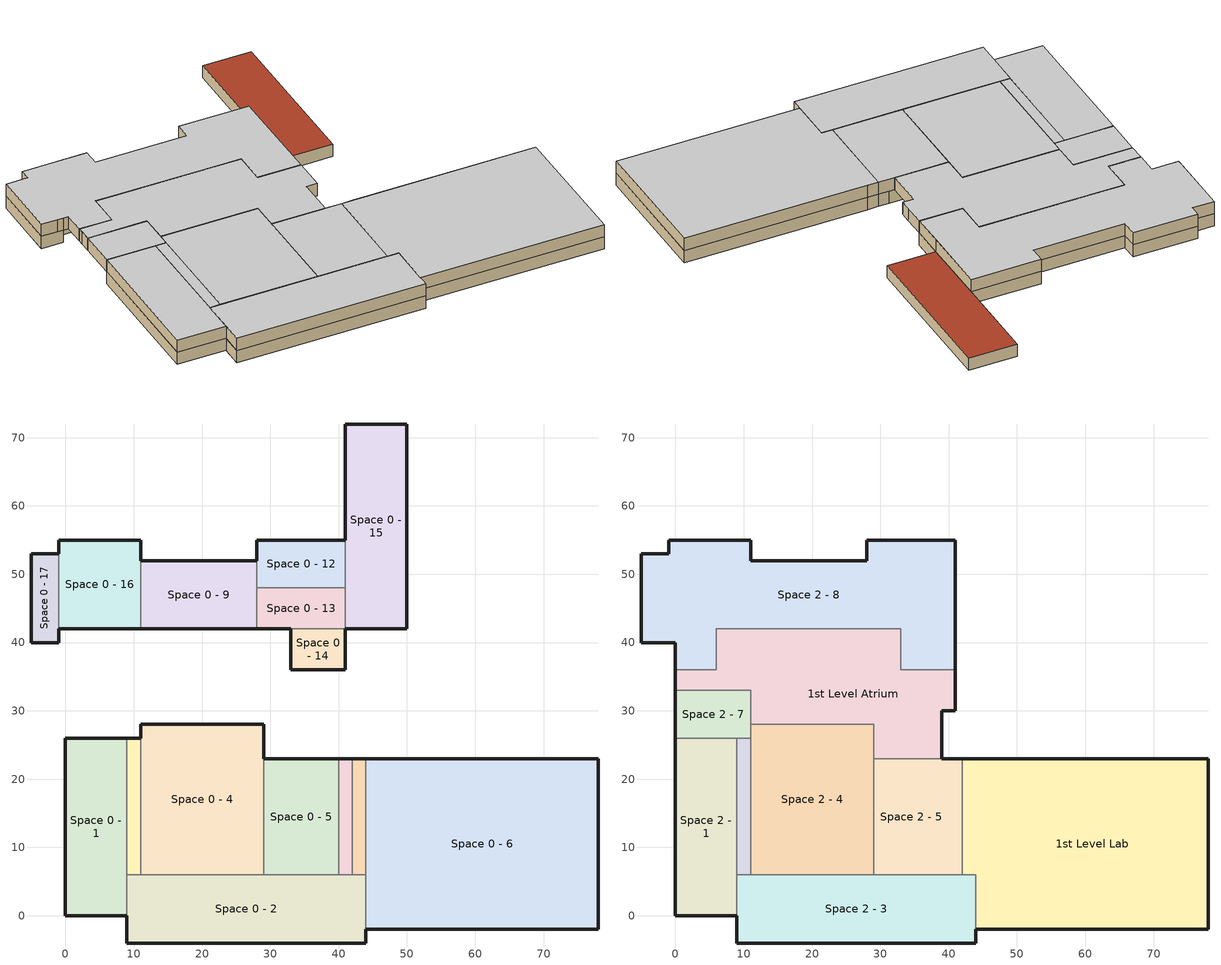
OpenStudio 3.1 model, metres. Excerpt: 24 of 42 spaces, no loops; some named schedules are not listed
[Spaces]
Space 0 - 14
 floor ground: 41,42 41,36 33,36 33,42 z0
 wall outside: 33,42 33,36 41,36 41,42 z0:2.44
 wall to Space 0 - 13: 41,42 33,42 z0:2.44
Space 0 - 1
 floor ground: 0,0 0,26 9,26 9,0 z0
 wall outside: 9,26 0,26 0,0 9,0 z0:2.44
 wall to Space 0 - 3: 9,6 9,26 z0:2.44
 wall to Space 0 - 2: 9,0 9,6 z0:2.44
Space 0 - 12
 floor ground: 28,48 28,55 41,55 41,48 z0
 wall outside: 41,55 28,55 28,52 z0:2.44
 wall to Space 0 - 15: 41,48 41,55 z0:2.44
 wall to Space 0 - 13: 28,48 41,48 z0:2.44
 wall to Space 0 - 9: 28,52 28,48 z0:2.44
Space 0 - 13
 floor ground: 28,42 28,48 41,48 41,42 z0
 wall outside: 28,42 33,42 z0:2.44
 wall to Space 0 - 9: 28,48 28,42 z0:2.44
 wall to Space 0 - 15: 41,42 41,48 z0:2.44
Space 0 - 15
 floor ground: 41,42 41,72 50,72 50,42 z0
 wall outside: 41,42 50,42 50,72 41,72 41,55 z0:2.44
 roof outside: 41,72 41,42 50,42 50,72 z2.44
Space 0 - 3
 floor ground: 9,6 9,26 11,26 11,6 z0
 wall outside: 11,26 9,26 z0:2.44
 wall to Space 0 - 4: 11,6 11,26 z0:2.44
 wall to Space 0 - 2: 9,6 11,6 z0:2.44
Space 0 - 16
 floor ground: -1,42 -1,55 11,55 11,42 z0
 wall outside: 11,52 11,55 -1,55 -1,53 / -1,42 11,42 z0:2.44
 wall to Space 0 - 17: -1,53 -1,42 z0:2.44
 wall to Space 0 - 9: 11,42 11,52 z0:2.44
Space 0 - 2
 floor ground: 9,-4 9,6 44,6 44,-4 z0
 wall outside: 9,0 9,-4 44,-4 44,-2 z0:2.44
 wall to Space 0 - 8: 44,6 42,6 z0:2.44
 wall to Space 0 - 6: 44,-2 44,6 z0:2.44
 wall to Space 0 - 7: 42,6 40,6 z0:2.44
 wall to Space 0 - 4: 29,6 11,6 z0:2.44
 wall to Space 0 - 5: 40,6 29,6 z0:2.44
Space 0 - 8
 floor ground: 44,23 44,6 42,6 42,23 z0
 wall outside: 44,23 42,23 z0:2.44
 wall to Space 0 - 6: 44,6 44,23 z0:2.44
 wall to Space 0 - 7: 42,23 42,6 z0:2.44
Space 0 - 17
 floor ground: -5,40 -5,53 -1,53 -1,40 z0
 wall outside: -1,53 -5,53 -5,40 -1,40 -1,42 z0:2.44
Space 0 - 4
 floor ground: 11,6 11,28 29,28 29,6 z0
 wall outside: 29,23 29,28 12,28 11,28 11,26 z0:2.44
 wall to Space 0 - 5: 29,6 29,23 z0:2.44
Space 0 - 5
 floor ground: 40,23 40,6 29,6 29,23 z0
 wall outside: 40,23 29,23 z0:2.44
 wall to Space 0 - 7: 40,6 40,23 z0:2.44
Space 0 - 6
 floor ground: 44,-2 44,23 78,23 78,-2 z0
 wall outside: 44,-2 78,-2 78,23 44,23 z0:2.44
Space 0 - 7
 floor ground: 42,23 42,6 40,6 40,23 z0
 wall outside: 42,23 40,23 z0:2.44
Space 0 - 9
 floor ground: 11,42 11,52 28,52 28,42 z0
 wall outside: 11,42 12,42 28,42 / 28,52 11,52 z0:2.44
1st Level Lab
 floor to Space 0 - 6: 78,23 78,-2 44,-2 44,23 z2.44
 floor to Space 0 - 8: 44,23 44,6 42,6 42,23 z2.44
 wall outside: 44,-2 78,-2 78,23 44,23 42,23 z2.44:4.88
 wall to Space 2 - 3: 42,6 44,6 44,-2 z2.44:4.88
 wall to Space 2 - 5: 42,23 42,6 z2.44:4.88
 ceiling to Space 3 - 5: 42,23 42,6 44,6 44,-2 78,-2 78,23 z4.88
Space 2 - 3
 floor to Space 0 - 2: 9,-4 9,6 44,6 44,-4 z2.44
 wall outside: 9,0 9,-4 44,-4 44,-2 z2.44:4.88
 wall to Space 2 - 5: 42,6 29,6 z2.44:4.88
 wall to Space 2 - 4: 29,6 11,6 z2.44:4.88
 wall to Space 2 - 1: 9,6 9,0 z2.44:4.88
 wall to Space 2 - 2: 11,6 9,6 z2.44:4.88
 ceiling to Space 3 - 2: 9,6 9,-4 44,-4 44,6 z4.88
Space 2 - 1
 floor to Space 0 - 1: 0,0 0,26 9,26 9,0 z2.44
 wall outside: 0,26 0,0 9,0 z2.44:4.88
 wall to Space 2 - 2: 9,6 9,26 z2.44:4.88
 wall to Space 2 - 7: 9,26 2,26 0,26 z2.44:4.88
 ceiling to Space 3 - 1: 0,26 0,0 9,0 9,26 z4.88
Space 2 - 4
 floor to Space 0 - 4: 11,6 11,28 29,28 29,6 z2.44
 wall to Space 2 - 7: 11,28 11,26 z2.44:4.88
 wall to Space 2 - 2: 11,26 11,6 z2.44:4.88
 wall to 1st Level Atrium: 29,23 29,28 11,28 z2.44:4.88
 wall to Space 2 - 5: 29,6 29,23 z2.44:4.88
 ceiling to Space 3 - 6: 11,28 11,6 29,6 29,28 z4.88
Space 2 - 2
 floor to Space 0 - 3: 9,6 9,26 11,26 11,6 z2.44
 wall to Space 2 - 7: 11,26 9,26 z2.44:4.88
 ceiling to Space 3 - 3: 11,6 11,26 9,26 9,6 z4.88
Space 2 - 5
 floor to Space 0 - 5: 40,23 40,6 29,6 29,23 z2.44
 floor to Space 0 - 7: 42,23 42,6 40,6 40,23 z2.44
 wall outside: 42,23 39,23 z2.44:4.88
 wall to 1st Level Atrium: 39,23 38,23 29,23 z2.44:4.88
 ceiling to Space 3 - 4: 29,23 29,6 42,6 42,23 z4.88
Space 2 - 7
 floor ground: 0,26 0,33 11,33 11,26 z2.44
 wall outside: 0,33 0,26 z2.44:4.88
 wall to 1st Level Atrium: 11,28 11,33 2,33 0,33 z2.44:4.88
 ceiling to Space 3 - 7: 0,33 0,26 11,26 11,33 z4.88
Space 2 - 8
 floor to Space 0 - 13: 41,48 41,42 28,42 28,48 z2.44
 floor to Space 0 - 14: 41,42 41,36 33,36 33,42 z2.44
 floor to Space 0 - 9: 28,52 28,42 11,42 11,52 z2.44
 floor to Space 0 - 16: 11,55 11,42 -1,42 -1,55 z2.44
 floor to Space 0 - 17: -1,53 -1,40 -5,40 -5,53 z2.44
 floor ground: 6,42 6,36 0,36 0,40 -1,40 -1,42 z2.44
 floor to Space 0 - 12: 41,55 41,48 28,48 28,55 z2.44
 wall outside: 41,36 41,42 41,55 28,55 28,52 11,52 11,55 -1,55 -1,53 -5,53 -5,40 -2,40 -1,40 0,40 0,36 z2.44:4.88
 wall to 1st Level Atrium: 0,36 2,36 3,36 6,36 6,42 11,42 28,42 33,42 33,36 41,36 z2.44:4.88
 ceiling to Space 3 - 9: -1,55 -1,53 -5,53 -5,40 0,40 0,36 6,36 6,42 33,42 33,36 41,36 41,55 28,55 28,52 11,52 11,55 z4.88
1st Level Atrium
 floor ground: 29,23 29,28 11,28 11,33 0,33 0,36 6,36 6,42 33,42 33,36 41,36 41,30 39,30 39,23 z2.44
 wall outside: 39,23 39,30 41,30 41,32 41,36 / 0,36 0,35 0,33 z2.44:4.88
 ceiling to 2nd Level Atrium: 6,42 6,36 0,36 0,33 11,33 11,28 29,28 29,23 39,23 39,30 41,30 41,36 33,36 33,42 z4.88
[Site]
BROOMFIELD-JEFFCO: Latitude {deg}=39.91; Longitude {deg}=-105.12; Time Zone {hr}=-7; Elevation {m}=1728
[ClimateZones]
Climate Zone Value 1=5B; Climate Zone Institution Name 2=CEC; Climate Zone Document Name 2=California Climate Zone Descriptions; Climate Zone Document Year 2=1995
[Building]
Coolbaugh Hall: Space Type=Classroom; Standards Building Type=SecondarySchool
[SizingPeriod:DesignDay] Barometric Pressure {Pa}=81198; Sky Clearness=0; Rain Indicator=0; Snow Indicator=0; Day of Month=21; Daylight Saving Time Indicator=0; Humidity Indicating Type=Wetbulb; Dry-Bulb Temperature Range Modifier Type=DefaultMultipliers
Name | Maximum Dry-Bulb Temperature {C} | Daily Dry-Bulb Temperature Range {deltaC} | Humidity Indicating Conditions at Maximum Dry-Bulb | Wind Speed {m/s} | Wind Direction {deg} | Month | Day Type | Solar Model Indicator | ASHRAE Taub | ASHRAE Taud
Denver Centennial  Golden   N Ann Htg 99.6% Condns DB | -12.2222 | 0 | -18.8 | 3 | 340 | 12 | WinterDesignDay | ASHRAEClearSky
Denver Centennial  Golden   N Ann Clg .4% Condns DB=>MWB | 33 | 15.2 | 15.7 | 4.9 | 0 | 7 | SummerDesignDay | ASHRAETau | 0.424 | 2.025
[DefaultConstructionSet]
SecSchl - ASHRAE 169-2006-5B: Default Exterior Surface Constructions=Default Surface Constructions 778; Default Interior Surface Constructions=Default Surface Constructions 779; Default Ground Contact Surface Constructions=Default Surface Constructions 780; Default Exterior SubSurface Constructions=Default Sub Surface Constructions 519; Default Interior SubSurface Constructions=Default Sub Surface Constructions 520; Interior Partition Construction=Typical Interior Partition
[Construction]
Typical Interior Partition; Typical Interior Door: G05 25mm wood
Typical Insulated Exterior Mass Floor: 4 in. Normalweight Concrete Floor, Typical Carpet Pad
Typical Insulated Steel Framed Exterior Wall R-6.21 12: 25mm Stucco, 5/8 in. Gypsum Board, Typical Insulation R-4.03 12, 5/8 in. Gypsum Board
Typical IEAD Roof: Roof Membrane, Typical Insulation R-1.96 1, Metal Roof Surface
Typical Interior Floor: 100mm Normalweight concrete floor, CP02 CARPET PAD 1
Typical Interior Wall: G01 13mm gypsum board, G01 13mm gypsum board
Typical Interior Ceiling: CP02 CARPET PAD 1, 100mm Normalweight concrete floor
ext-slab-mass: HW CONCRETE, CP02 CARPET PAD 1
Typical Insulated Basement Mass Wall: 8 in. Concrete Block Basement Wall
U 0.62 SHGC 0.41 Simple Glazing Window U-0.62 SHGC 0.41 236: U 0.62 SHGC 0.41 Simple Glazing U-1.31 SHGC 0.41 236
U 0.62 SHGC 0.41 Simple Glazing Window U-0.62 SHGC 0.41 237: U 0.62 SHGC 0.41 Simple Glazing U-1.31 SHGC 0.41 237
Typical Insulated Metal Door: F08 Metal surface, Typical Insulation R-2.17 1
Typical Overhead Door: Typical Insulation R-2.17 1
Typical Interior Window: Clear 3mm 1
[Material]
Name | Roughness | Thickness {m} | Conductivity {W/m-K} | Density {kg/m3} | Specific Heat {J/kg-K} | Thermal Absorptance | Solar Absorptance | Visible Absorptance
G05 25mm wood | MediumSmooth | 0.0254 | 0.15 | 608 | 1630 | 0.9 | 0.5 | 0.5
4 in. Normalweight Concrete Floor | MediumRough | 0.1016 | 2.31 | 2322 | 832 | 0.9 | 0.7 | 0.7
25mm Stucco | Smooth | 0.0254 | 0.72 | 1856 | 840 | 0.9 | 0.7 | 0.7
5/8 in. Gypsum Board | MediumSmooth | 0.0159 | 0.16 | 800 | 1090 | 0.9 | 0.7 | 0.7
Roof Membrane | VeryRough | 0.0095 | 0.16 | 1121.29 | 1460 | 0.9 | 0.7 | 0.7
Metal Roof Surface; F08 Metal surface | Smooth | 0.0008 | 45.28 | 7824 | 500 | 0.9 | 0.7 | 0.7
100mm Normalweight concrete floor | MediumRough | 0.1016 | 2.31045 | 2322 | 832.557 |  | 0 | 0
G01 13mm gypsum board | Smooth | 0.0127 | 0.160031 | 800.001 | 1090.73 | 0.9 | 0.7 | 0.5
HW CONCRETE | Rough | 0.1016 | 1.31125 | 2240 | 837.36 | 0.9 | 0.7 | 0.7
8 in. Concrete Block Basement Wall | MediumRough | 0.2032 | 1.326 | 1842 | 912 | 0.9 | 0.7 | 0.7
[Material:NoMass] Roughness=Smooth; Thermal Absorptance=0.9; Solar Absorptance=0.7
Name | Thermal Resistance {m2-K/W} | Visible Absorptance
Typical Carpet Pad; CP02 CARPET PAD 1 | 0.21648 | 0.8
Typical Insulation R-4.03 12 | 0.710131 | 0.7
Typical Insulation R-1.96 1 | 0.34506 | 0.7
Typical Insulation R-2.17 1 | 0.381975 | 0.7
[WindowMaterial:SimpleGlazingSystem] U-Factor {W/m2-K}=3.52052; Solar Heat Gain Coefficient=0.41; Visible Transmittance=0.32
U 0.62 SHGC 0.41 Simple Glazing U-1.31 SHGC 0.41 236; U 0.62 SHGC 0.41 Simple Glazing U-1.31 SHGC 0.41 237
[WindowMaterial:Glazing]
Clear 3mm 1: Optical Data Type=SpectralAverage; Thickness {m}=0.002; Solar Transmittance at Normal Incidence=0.837; Front Side Solar Reflectance at Normal Incidence=0.075; Back Side Solar Reflectance at Normal Incidence=0.075; Visible Transmittance at Normal Incidence=0.898; Front Side Visible Reflectance at Normal Incidence=0.081; Back Side Visible Reflectance at Normal Incidence=0.081; Infrared Transmittance at Normal Incidence=0; Front Side Infrared Hemispherical Emissivity=0.84; Back Side Infrared Hemispherical Emissivity=0.84; Conductivity {W/m-K}=0.9; Dirt Correction Factor for Solar and Visible Transmittance=1; Solar Diffusing=No
[DefaultSurfaceConstructions]
Name | Floor Construction | Wall Construction | Roof Ceiling Construction
Default Surface Constructions 778 | Typical Insulated Exterior Mass Floor | Typical Insulated Steel Framed Exterior Wall R-6.21 12 | Typical IEAD Roof
Default Surface Constructions 779 | Typical Interior Floor | Typical Interior Wall | Typical Interior Ceiling
Default Surface Constructions 780 | ext-slab-mass | Typical Insulated Basement Mass Wall
[DefaultSubSurfaceConstructions]
Name | Fixed Window Construction | Operable Window Construction | Door Construction | Overhead Door Construction | Tubular Daylight Dome Construction | Tubular Daylight Diffuser Construction
Default Sub Surface Constructions 519 | U 0.62 SHGC 0.41 Simple Glazing Window U-0.62 SHGC 0.41 236 | U 0.62 SHGC 0.41 Simple Glazing Window U-0.62 SHGC 0.41 237 | Typical Insulated Metal Door | Typical Overhead Door | Typical Interior Window | Typical Interior Window
Default Sub Surface Constructions 520 | Typical Interior Window | Typical Interior Window | Typical Interior Door
[SpaceType]
Name | Default Schedule Set | Design Specification Outdoor Air Object | Standards Building Type | Standards Space Type
Classroom | SecondarySchool Classroom Schedule Set | SecondarySchool Classroom Ventilation | SecondarySchool | Classroom
Auditorium | SecondarySchool Auditorium Schedule Set | SecondarySchool Auditorium Ventilation | SecondarySchool | Auditorium
Office | SecondarySchool Office Schedule Set | SecondarySchool Office Ventilation | SecondarySchool | Office
Mechanical | SecondarySchool Mechanical Schedule Set | SecondarySchool Mechanical Ventilation | SecondarySchool | Mechanical
Corridor | SecondarySchool Corridor Schedule Set | SecondarySchool Corridor Ventilation | SecondarySchool | Corridor
Lab | Hospital Lab Schedule Set | Hospital Lab Ventilation | Hospital | Lab
[DefaultScheduleSet] Lighting Schedule=SecondarySchool Bldg Light
Name | Hours of Operation Schedule | Number of People Schedule | People Activity Level Schedule | Electric Equipment Schedule | Infiltration Schedule
SecondarySchool Classroom Schedule Set | Always On 3 | SecondarySchool Bldg Occ | SecondarySchool Activity | SecondarySchool Bldg Equip | SecondarySchool Infil
SecondarySchool Auditorium Schedule Set | Always On 4 | SecondarySchool Auditorium Occ | SecondarySchool Activity | SecondarySchool Bldg Equip | SecondarySchool Infil
SecondarySchool Office Schedule Set | Always On 1 | SecondarySchool Office Occ | SecondarySchool Activity | SecondarySchool Bldg Equip | SecondarySchool Infil
SecondarySchool Mechanical Schedule Set | Always On | SecondarySchool Bldg Occ | SecondarySchool Activity | SecondarySchool Bldg Equip | SecondarySchool Infil
SecondarySchool Corridor Schedule Set |  | SecondarySchool Bldg Occ | SecondarySchool Activity | SecondarySchool Bldg Equip | SecondarySchool Infil
Hospital Lab Schedule Set | Always On 7 | SecondarySchool Bldg Light | Hospital Activity | Hospital Admin Equipment | Hospital Infil Quarter On
[DesignSpecification:OutdoorAir] Outdoor Air Method=Sum
Name | Outdoor Air Flow per Person {m3/s-person} | Outdoor Air Flow per Floor Area {m3/s-m2}
SecondarySchool Classroom Ventilation | 0.00799951
SecondarySchool Auditorium Ventilation | 0.00707921
SecondarySchool Office Ventilation | 0.00943895
SecondarySchool Mechanical Ventilation |  | 0.000254
SecondarySchool Corridor Ventilation |  | 0.000508
Hospital Lab Ventilation |  | 0.00762
[People] Work Efficiency Schedule=Work Efficiency Schedule; Clothing Insulation Schedule=Clothing Schedule; Air Velocity Schedule=Air Velocity Schedule; Multiplier=1
Name | People Definition | Space or SpaceType
SecondarySchool Classroom People | Classroom People Definition | Classroom
SecondarySchool Auditorium People | Auditorium People Definition | Auditorium
SecondarySchool Office People | Office People Definition | Office
SecondarySchool Mechanical People | Mechanical People Definition | Mechanical
SecondarySchool Corridor People | Corridor People Definition | Corridor
Hospital Lab People | Lab People Definition | Lab
[People:Definition] Number of People Calculation Method=People/Area; Fraction Radiant=0.3
Name | People per Space Floor Area {person/m2}
Classroom People Definition | 0.249938
Auditorium People Definition | 1.02
Office People Definition | 0.0500522
Mechanical People Definition | 0.0100104
Corridor People Definition | 0.100212
Lab People Definition | 0.161459
[Lights] Fraction Replaceable=1
Name | Lights Definition | Space or SpaceType
SecondarySchool Classroom Lights | Classroom Lights Definition | Classroom
SecondarySchool Auditorium Lights | Auditorium Lights Definition | Auditorium
SecondarySchool Office Lights | Office Lights Definition | Office
SecondarySchool Mechanical Lights | Mechanical Lights Definition | Mechanical
SecondarySchool Corridor Lights | Corridor Lights Definition | Corridor
Hospital Lab Lights | Lab Lights Definition | Lab
[Lights:Definition] Design Level Calculation Method=Watts/Area; Fraction Visible=0.2
Name | Watts per Space Floor Area {W/m2} | Fraction Radiant
Classroom Lights Definition; Office Lights Definition | 12.3785 | 0.37
Auditorium Lights Definition | 16.1459 | 0.37
Mechanical Lights Definition; Corridor Lights Definition | 9.68752 | 0.37
Lab Lights Definition | 16.1459 | 0.7
[ElectricEquipment]
Name | Electric Equipment Definition | Space or SpaceType
SecondarySchool Classroom Elec Equip | Classroom Elec Equip Definition | Classroom
SecondarySchool Auditorium Elec Equip | Auditorium Elec Equip Definition | Auditorium
SecondarySchool Office Elec Equip | Office Elec Equip Definition | Office
SecondarySchool Mechanical Elec Equip | Mechanical Elec Equip Definition | Mechanical
SecondarySchool Corridor Elec Equip | Corridor Elec Equip Definition | Corridor
Hospital Lab Elec Equip | Lab Elec Equip Definition | Lab
[ElectricEquipment:Definition] Design Level Calculation Method=Watts/Area; Fraction Radiant=0.5
Name | Watts per Space Floor Area {W/m2}
Classroom Elec Equip Definition | 12.3785
Auditorium Elec Equip Definition; Office Elec Equip Definition | 10.7639
Mechanical Elec Equip Definition; Lab Elec Equip Definition | 26.9098
Corridor Elec Equip Definition | 4.84376
[SpaceInfiltration:DesignFlowRate] Design Flow Rate Calculation Method=Flow/ExteriorWallArea; Flow per Exterior Surface Area {m3/s-m2}=0.00113386
Name | Space or SpaceType
SecondarySchool Classroom Infiltration | Classroom
SecondarySchool Auditorium Infiltration | Auditorium
SecondarySchool Office Infiltration | Office
SecondarySchool Mechanical Infiltration | Mechanical
SecondarySchool Corridor Infiltration | Corridor
Hospital Lab Infiltration | Lab
[Space] Default Construction Set=SecSchl - ASHRAE 169-2006-5B
Name | Space Type | Building Story | Thermal Zone | Default Schedule Set
Space 0 - 14; Space 0 - 12; Space 0 - 13; Space 0 - 15; Space 0 - 16; Space 0 - 17; Space 0 - 9 | Office | Basement | Offices Basement
Space 0 - 1; Space 0 - 3; Space 0 - 2; Space 0 - 8; Space 0 - 4; Space 0 - 5; Space 0 - 6; Space 0 - 7 | Mechanical | Basement | Basement Mechanical
1st Level Lab | Lab | Story 1 | Labs 1st Level | Hospital Lab Schedule Set
Space 2 - 3; Space 2 - 5 | Classroom | Story 1 | Classrooms 1st Level
Space 2 - 1; Space 2 - 7 | Office | Story 1 | Classrooms 1st Level
Space 2 - 4 | Auditorium | Story 1 | Auditorium 1st Level
Space 2 - 2 | Corridor | Story 1 | Classrooms 1st Level
Space 2 - 8 | Office | Story 1 | Offices 1st Level
1st Level Atrium | Corridor | Story 1 | Atrium
[ThermalZone] Use Ideal Air Loads=No
Name | Multiplier | Thermostat
Offices Basement | 1 | Thermostat Setpoint Dual Setpoint 1
Classrooms 1st Level | 1 | Thermostat Setpoint Dual Setpoint 4
Basement Mechanical | 1 | Thermostat Setpoint Dual Setpoint 6
Labs 1st Level | 1 | Thermostat Setpoint Dual Setpoint 5
Atrium | 1 | Thermostat Setpoint Dual Setpoint 2
Auditorium 1st Level |  | Thermostat Setpoint Dual Setpoint 7
Offices 1st Level |  | Thermostat Setpoint Dual Setpoint 9
[BuildingStory] Nominal Floor to Floor Height {m}=2.4384; Nominal Floor to Ceiling Height {m}=2.4384
Name | Nominal Z Coordinate {m}
Basement | 0
Story 1 | 2.4384
[ThermostatSetpoint:DualSetpoint]
Name | Heating Setpoint Temperature Schedule | Cooling Setpoint Temperature Schedule
Thermostat Setpoint Dual Setpoint 1; Thermostat Setpoint Dual Setpoint 2; Thermostat Setpoint Dual Setpoint 4; Thermostat Setpoint Dual Setpoint 6; Thermostat Setpoint Dual Setpoint 7; Thermostat Setpoint Dual Setpoint 9 | SecondarySchool HtgSetp | SecondarySchool ClgSetp
Thermostat Setpoint Dual Setpoint 5 | Hospital Bldg HtgSetp | Hospital Bldg ClgSetp
[Sizing:System] Type of Load to Size On=Sensible; Design Outdoor Air Flow Rate {m3/s}=Autosize; Central Heating Maximum System Air Flow Ratio=0.3; Preheat Design Temperature {C}=7; Preheat Design Humidity Ratio {kg-H2O/kg-Air}=0.008; Precool Design Temperature {C}=12.8; Precool Design Humidity Ratio {kg-H2O/kg-Air}=0.008; Central Cooling Design Supply Air Temperature {C}=12.8; Central Heating Design Supply Air Temperature {C}=12.8; Sizing Option=NonCoincident; 100% Outdoor Air in Cooling=Yes; 100% Outdoor Air in Heating=Yes; Central Cooling Design Supply Air Humidity Ratio {kg-H2O/kg-Air}=0.0085; Central Heating Design Supply Air Humidity Ratio {kg-H2O/kg-Air}=0.008; Cooling Design Air Flow Method=DesignDay; Cooling Design Air Flow Rate {m3/s}=0; Heating Design Air Flow Method=DesignDay; Heating Design Air Flow Rate {m3/s}=0; System Outdoor Air Method=ZoneSum; Zone Maximum Outdoor Air Fraction=1; Cooling Supply Air Flow Rate Per Floor Area {m3/s-m2}=0.00996765; Cooling Fraction of Autosized Cooling Supply Air Flow Rate=1; Cooling Supply Air Flow Rate Per Unit Cooling Capacity {m3/s-W}=3.94755e-05; Heating Supply Air Flow Rate Per Floor Area {m3/s-m2}=0.00996765; Heating Fraction of Autosized Heating Supply Air Flow Rate=1; Heating Fraction of Autosized Cooling Supply Air Flow Rate=1; Heating Supply Air Flow Rate Per Unit Heating Capacity {m3/s-W}=3.15882e-05; Cooling Design Capacity Method=CoolingDesignCapacity; Cooling Design Capacity {W}=autosize; Cooling Design Capacity Per Floor Area {W/m2}=234.7; Fraction of Autosized Cooling Design Capacity=1; Heating Design Capacity Method=HeatingDesignCapacity; Heating Design Capacity {W}=autosize; Heating Design Capacity Per Floor Area {W/m2}=157; Fraction of Autosized Heating Design Capacity=1; Central Cooling Capacity Control Method=OnOff
; ; ; ; 
[WaterUse:Equipment:Definition]
Water Fixture Definition: Peak Flow Rate {m3/s}=6.31e-05; Target Temperature Schedule=Water Temperature
[WaterUse:Connections]
Water Use Connection: Water Use Equipment Name 1=Water Fixture; Water Use Equipment Name 2=Water Fixture 1; Water Use Equipment Name 3=Water Fixture 2; Water Use Equipment Name 4=Water Fixture 3
[WaterUse:Equipment] Water Use Equipment Definition=Water Fixture Definition
Water Fixture; Water Fixture 1; Water Fixture 2; Water Fixture 3
[Schedule:Ruleset]
Name | Default Day Schedule | Summer Design Day Schedule | Winter Design Day Schedule
SecondarySchool Bldg Occ | SecondarySchool Bldg Occ Default | SecondarySchool Bldg Occ Summer Design Day | SecondarySchool Bldg Occ Winter Design Day
SecondarySchool Activity | SecondarySchool Activity Default | SecondarySchool Activity Summer Design Day | SecondarySchool Activity Winter Design Day
SecondarySchool Bldg Light | SecondarySchool Bldg Light Default | SecondarySchool Bldg Light Summer Design Day | SecondarySchool Bldg Light Winter Design Day
SecondarySchool Bldg Equip | SecondarySchool Bldg Equip Default | SecondarySchool Bldg Equip Summer Design Day | SecondarySchool Bldg Equip Winter Design Day
SecondarySchool Infil | SecondarySchool Infil Default | SecondarySchool Infil Summer Design Day | SecondarySchool Infil Winter Design Day
Work Efficiency Schedule | Work Efficiency Schedule Default
Clothing Schedule | Clothing Schedule Default Winter Clothes
Air Velocity Schedule | Air Velocity Schedule Default
SecondarySchool Auditorium Occ | SecondarySchool Auditorium Occ Default | SecondarySchool Auditorium Occ Summer Design Day | SecondarySchool Auditorium Occ Winter Design Day
SecondarySchool Office Occ | SecondarySchool Office Occ Default | SecondarySchool Office Occ Summer Design Day | SecondarySchool Office Occ Winter Design Day
SecondarySchool ClgSetp | SecondarySchool ClgSetp Default | SecondarySchool ClgSetp Summer Design Day | SecondarySchool ClgSetp Winter Design Day
SecondarySchool HtgSetp | SecondarySchool HtgSetp Default | SecondarySchool HtgSetp Summer Design Day | SecondarySchool HtgSetp Winter Design Day
Hospital Activity | Hospital Activity Default | Hospital Activity Summer Design Day | Hospital Activity Winter Design Day
Hospital Admin Equipment | Hospital Admin Equipment Default | Hospital Admin Equipment Summer Design Day | Hospital Admin Equipment Winter Design Day
Hospital Infil Quarter On | Hospital Infil Quarter On Default | Hospital Infil Quarter On Summer Design Day | Hospital Infil Quarter On Winter Design Day
Always On | Always On Default
Always On 1 | Always On Default 1
Always On 3 | Always On Default 3
Always On 4 | Always On Default 4
Always On 7 | Always On Default 7
Hospital Bldg ClgSetp | Hospital Bldg ClgSetp Default | Hospital Bldg ClgSetp Summer Design Day | Hospital Bldg ClgSetp Winter Design Day
Hospital Bldg HtgSetp | Hospital Bldg HtgSetp Default | Hospital Bldg HtgSetp Summer Design Day | Hospital Bldg HtgSetp Winter Design Day
[Schedule:Day]
SecondarySchool Bldg Occ Default: 8, 0, 0, 16, 0, 0.7, 21, 0, 0.15, 24, 0, 0
Always On Default 3: 24, 0, 1
